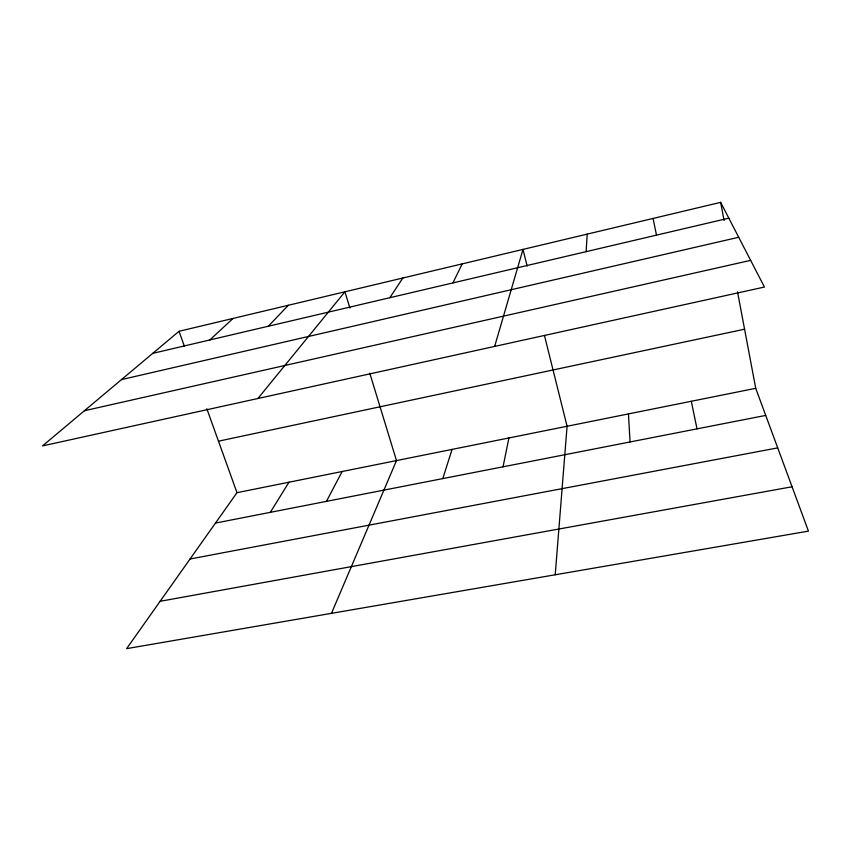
<?xml version="1.0" encoding="UTF-8"?>
<svg xmlns="http://www.w3.org/2000/svg" width="851" height="851" viewBox="0 0 851 851"><rect width="100%" height="100%" fill="white"/><g stroke="black" fill="none" stroke-linecap="round" stroke-linejoin="round"><path stroke-width="1.28" d="M586.126 251.651L587.201 234.121M555.214 574.776L567.085 426.266L544.449 335.454M503.047 466.805L508.919 437.967M494.644 346.41L522.993 249.407L527.163 266.129M442.765 478.602L452.072 449.402M331.465 613.348L396.492 460.582L369.77 373.132M452.913 282.915L462.199 263.874M326.454 501.367L342.145 471.518M270.31 512.345L288.989 482.209M389.832 297.722L402.863 278M755.72 388.311L236.982 492.676L126.629 648.643L808.45 531.13L755.72 388.311L737.519 291.808M257.917 398.502L344.921 291.797L349.899 308.083M268.352 326.22L288.329 305.275M209.835 339.953L233.046 318.434M179.008 331.294L42.55 445.892L764.443 287.042L720.648 202.357L179.008 331.294L184.401 346.304M152.744 353.356L728.828 218.164M121.502 379.589L738.711 237.269M84.43 410.725L750.646 260.363M218.484 441.18L744.572 329.209M215.463 523.078L765.719 415.416M190.05 559.001L777.708 447.881M160.126 601.295L792.068 486.761M206.846 408.778L236.982 492.676M691.31 401.278L697.012 428.861M653.068 218.441L656.493 235.142M720.648 202.357L724.084 220.547M628.442 413.916L630.059 441.956"/></g></svg>
